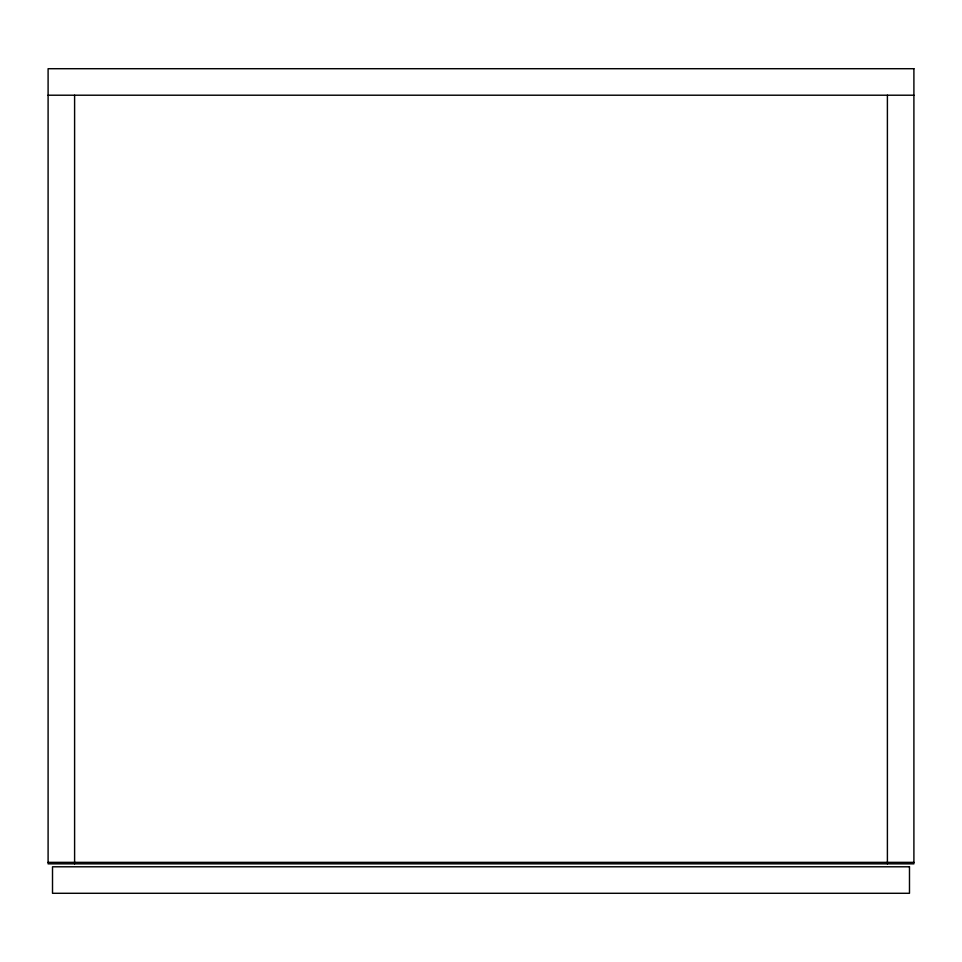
<?xml version="1.0" encoding="UTF-8"?>
<svg xmlns="http://www.w3.org/2000/svg" width="962" height="962" viewBox="0 0 962 962"><rect width="100%" height="100%" fill="white"/><g stroke="black" fill="none" stroke-linecap="round" stroke-linejoin="round"><path stroke-width="1.44" d="M48.1 95.214L913.9 95.214M48.1 862.361L913.9 862.361M887.397 95.214L887.397 863.84M74.603 95.214L74.603 863.84M913.9 68.711L48.1 68.711L48.1 863.84L913.9 863.84L913.9 68.711M909.487 866.786L52.513 866.786L52.513 893.289L909.487 893.289L909.487 866.786"/></g></svg>
